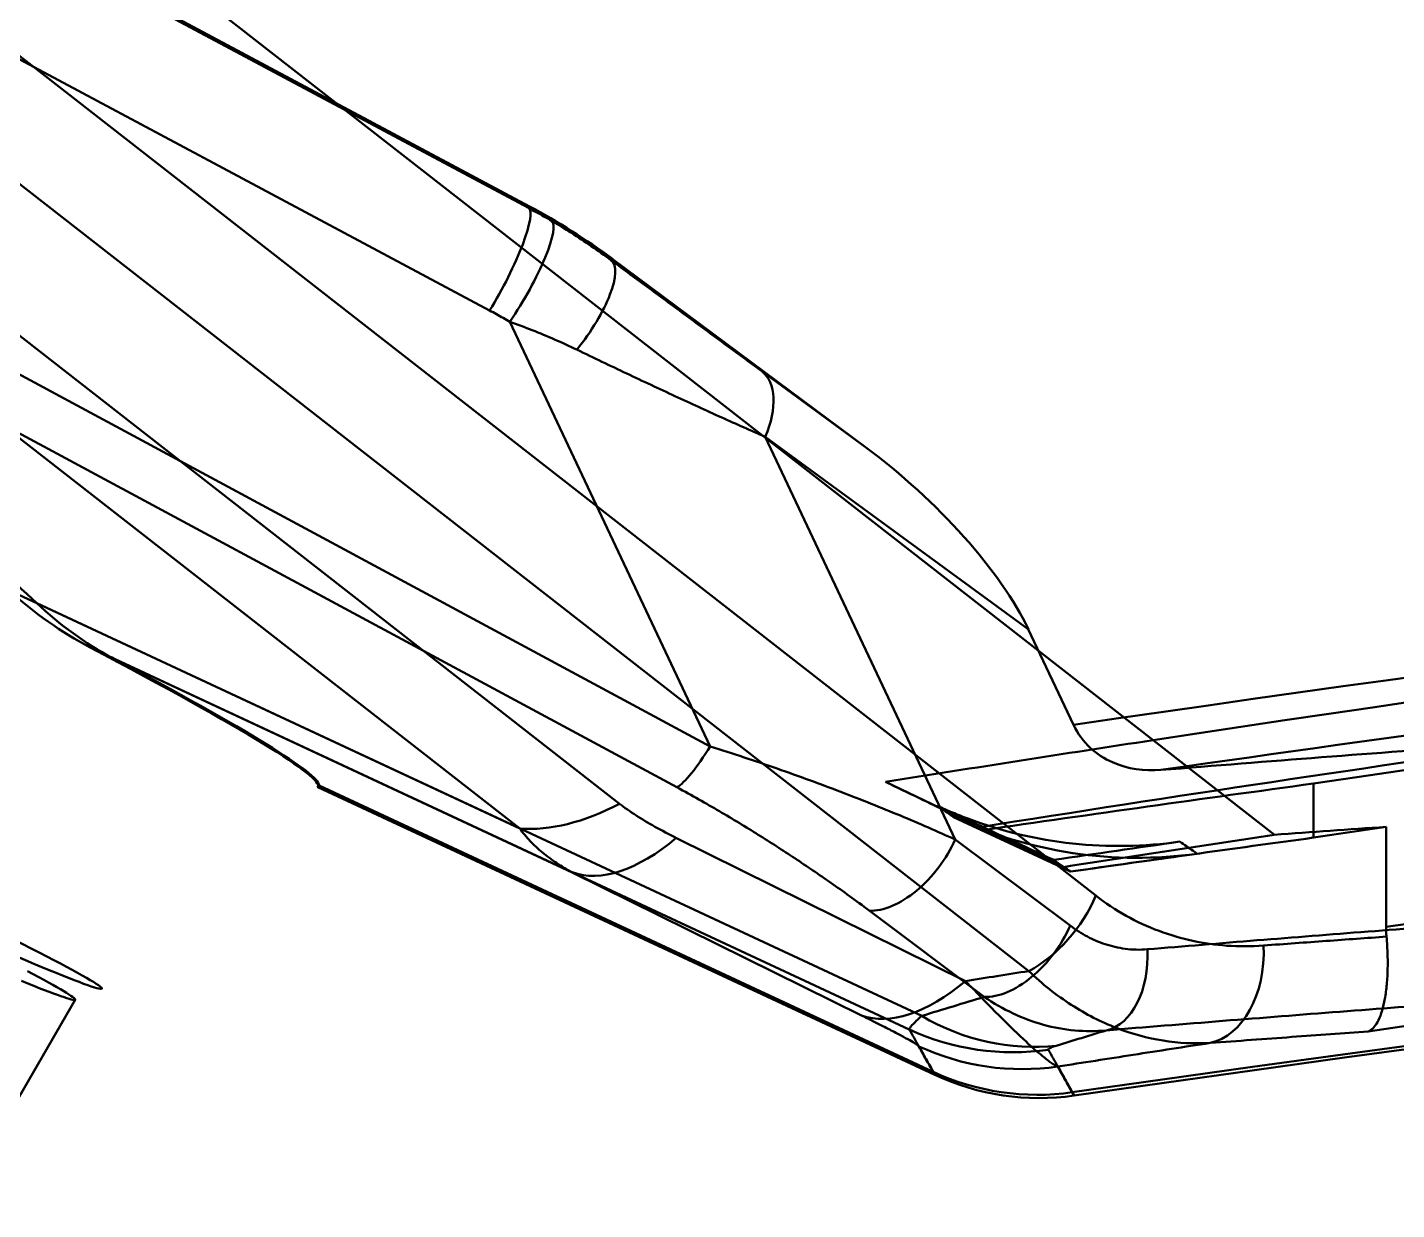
# Model space of a CAD drawing. Header units: millimetres. Extents: x -142 to 142, y -208 to 161.
# Drawn here: x -83.33 to -66.66, y -134.93 to -120.54 of the extents above; entities that cross this region are included whole.
import ezdxf

# ---------------------------------------------------------------- set-up
doc = ezdxf.new("R2010")
doc.units = ezdxf.units.MM
doc.layers.add('1', color=7, linetype='Continuous', true_color=0xffffff)

msp = doc.modelspace()

# ---------------------------------------------------------------- linework, layer by layer
at = {"layer": '1', "color": 251, "linetype": 'Continuous', "lineweight": 50}
for p, q in [((-102.364, -114.578, -20.302), (-75.019, -129.295, -14.475)), ((-92.302, -114.691, -18.851), (-77.23, -122.74, -15.664)), ((-92.292, -114.672, -17.576), (-77.218, -122.721, -14.389)), ((-102.768, -115.077, -19.665), (-75.423, -129.793, -13.838)), ((-87.374, -115.38, 24.286), (-69.626, -129.219, 7.793)), ((-92.776, -115.94, -19.763), (-77.704, -123.988, -16.576)), ((-95.419, -116.193, 26.515), (-77.336, -130.294, 9.71)), ((-93.585, -116.375, 26.989), (-76.123, -129.992, 10.761)), ((-70.323, -131.111, 8.44), (-88.421, -116.998, 25.258)), ((-71.139, -132.03, 8.332), (-89.238, -117.918, 25.151)), ((-77.23, -122.74, -15.664), (-77.218, -122.721, -14.389)), ((-76.222, -123.378, -15.401), (-76.21, -123.36, -14.137)), ((-76.21, -123.36, -14.137), (-73.126, -125.651, -13.229)), ((-77.458, -124.126, -16.522), (-75.019, -129.295, -14.475)), ((-74.391, -124.726, -14.29), (-73.126, -125.651, -13.229)), ((-74.348, -125.526, -15.039), (-71.145, -127.868, -12.352)), ((-74.348, -125.526, -15.039), (-72.035, -130.428, -13.098)), ((-83.565, -127.389, -9.71), (-72.442, -132.576, -9.71)), ((-77.336, -130.294, 9.71), (-83.218, -127.551, 9.71)), ((-71.145, -127.868, -12.352), (-70.595, -129.032, -11.89)), ((-82.568, -128.09, -8.466), (-72.594, -132.741, -8.466)), ((-76.697, -130.828, 8.466), (-82.309, -128.211, 8.466)), ((-69.625, -129.22, 7.792), (-68.149, -130.371, 6.42)), ((-72.282, -133.294), (-79.795, -129.791)), ((-79.78, -129.769, 0.6), (-72.304, -133.255, 0.6)), ((-70.712, -130.763, 5.953), (-72.883, -129.727, 7.187)), ((-67.671, -129.748, 5), (-67.671, -130.405, 5)), ((-72.055, -130.156, -5), (-70.632, -130.819, -5)), ((-70.632, -130.819, 5), (-71.711, -130.316, 5)), ((-66.789, -130.274, 5.156), (-66.789, -131.493, 5.156)), ((-75.43, -130.41, 10.263), (-71.91, -132.151, 8.188)), ((-72.035, -130.428, -13.098), (-70.634, -131.477, -11.923)), ((-76.697, -130.828, 8.466), (-73.177, -132.569, 6.391)), ((-73.082, -131.294, -12.625), (-71.681, -132.344, -11.449)), ((-82.751, -132.378), (-84.226, -134.934)), ((-72.282, -133.294, 0.6), (-72.282, -133.294)), ((-70.587, -133.546, 0.6), (-70.587, -133.546))]:
    msp.add_line(p, q, dxfattribs=at)
at = {"layer": '1', "color": 251, "linetype": 'Continuous', "lineweight": 50, "extrusion": (0.422554, 0.90617, 0.017452)}
msp.add_circle((30, 2.705, -154.664), 11.187, dxfattribs=at)
at = {"layer": '1', "color": 251, "linetype": 'Continuous', "lineweight": 50, "extrusion": (0.867158, -0.46306, 0.183338)}
msp.add_arc((-145.648, -13.491, -13.007), 1, 251.051, 358.9828, dxfattribs=at)
at = {"layer": '1', "color": 251, "linetype": 'Continuous', "lineweight": 50, "extrusion": (0.845699, -0.496185, 0.196453)}
msp.add_arc((-145.939, -14.467, -7.162), 1, 251.4876, 358.9779, dxfattribs=at)
at = {"layer": '1', "color": 251, "linetype": 'Continuous', "lineweight": 50, "extrusion": (0.761879, -0.563979, 0.318541)}
msp.add_arc((-145.515, -18.448, 6.605), 1, 262.9182, 358.945, dxfattribs=at)
at = {"layer": '1', "color": 251, "linetype": 'Continuous', "lineweight": 50, "extrusion": (0.668371, -0.488622, 0.560829)}
msp.add_arc((-145.592, -19.413, 3.209), 1, 292.2937, 358.7921, dxfattribs=at)
at = {"layer": '1', "color": 251, "linetype": 'Continuous', "lineweight": 50, "extrusion": (0, 0, -1)}
for centre, radius, start, end in [((0, -625.5), 496.993, 81.83474, 98.16526), ((0, -625.5, 5), 499.698, 81.87405, 82.05272)]:
    msp.add_arc(centre, radius, start, end, dxfattribs=at)
at = {"layer": '1', "color": 251, "linetype": 'Continuous', "lineweight": 50}
for centre, radius, start, end in [((0, -625.5, 0.6), 497.035, 81.83287, 98.16713), ((0, -625.5, 0.6), 496.993, 81.83474, 98.16526), ((0, -625.5, 5), 500.35, 97.77297, 98.24012), ((0, -625.5, 5), 499.698, 97.78316, 98.12595)]:
    msp.add_arc(centre, radius, start, end, dxfattribs=at)
at = {"layer": '1', "color": 251, "linetype": 'Continuous', "lineweight": 50, "extrusion": (0.865468, -0.465785, 0.184417)}
msp.add_arc((-149.082, -12.399, -7.372), 1, 197.3059, 251.0853, dxfattribs=at)
at = {"layer": '1', "color": 251, "linetype": 'Continuous', "lineweight": 50, "extrusion": (0.636058, -0.496001, -0.591111)}
msp.add_arc((-147.508, 18.057, 9.696), 3, 127.163, 158.7475, dxfattribs=at)
at = {"layer": '1', "color": 251, "linetype": 'Continuous', "lineweight": 50, "extrusion": (0.79247, -0.392043, -0.467219)}
for centre, start in [((-148.275, 2.322, -13.446), 133.363), ((-148.275, 2.322, -9.003), 133.3631)]:
    msp.add_arc(centre, 3, start, 177.1721, dxfattribs=at)
at = {"layer": '1', "color": 251, "linetype": 'Continuous', "lineweight": 50, "extrusion": (0.664362, -0.497851, 0.557466)}
for centre, start, end in [((-147.957, -21.418, 9.774), 200.6201, 292.6725), ((-147.957, -21.418, 11.883), 200.6202, 292.6726)]:
    msp.add_arc(centre, 1, start, end, dxfattribs=at)
at = {"layer": '1', "color": 251, "linetype": 'Continuous', "lineweight": 50, "extrusion": (-0.63609, 0.495984, 0.591091)}
msp.add_arc((147.138, 20.592, -15.309), 1.2, 52.8356, 114.7448, dxfattribs=at)
at = {"layer": '1', "color": 251, "linetype": 'Continuous', "lineweight": 50, "extrusion": (0.764494, 0.0636, 0.641486)}
msp.add_arc((-125.48, 44.019, -68.804), 1, 185.2171, 266.9452, dxfattribs=at)
at = {"layer": '1', "color": 251, "linetype": 'Continuous', "lineweight": 50, "extrusion": (-0.73146, -0.054363, 0.679714)}
msp.add_arc((126.236, -49.319, 61.551), 1.2, 5.4573, 87.108, dxfattribs=at)
at = {"layer": '1', "color": 251, "linetype": 'Continuous', "lineweight": 50, "extrusion": (0.397594, 0.121405, -0.909494)}
msp.add_arc((-103.508, -100.153, -36.067), 3, 189.6598, 224.6921, dxfattribs=at)
at = {"layer": '1', "color": 251, "linetype": 'Continuous', "lineweight": 50, "extrusion": (-0.036722, 0.065163, -0.997199)}
msp.add_arc((125.974, -78.663, 2.458), 3, 291.1566, 324.3265, dxfattribs=at)
at = {"layer": '1', "color": 251, "linetype": 'Continuous', "lineweight": 50, "extrusion": (0.03673, -0.065167, -0.997198)}
msp.add_arc((-125.98, 78.654, 0.694), 3, 111.1705, 144.3306, dxfattribs=at)
at = {"layer": '1', "color": 251, "linetype": 'Continuous', "lineweight": 50, "extrusion": (6.93889e-18, 0.368125, 0.929776)}
msp.add_ellipse((-80.984, -129.725, -11.616), major_axis=(0.227, -7.952, 3.148), ratio=0.935064, start_param=2.473724, end_param=2.623067, dxfattribs=at)
at = {"layer": '1', "color": 251, "linetype": 'Continuous', "lineweight": 50, "extrusion": (5.55112e-17, 0.368125, 0.929776)}
msp.add_ellipse((-73.181, -126.849, -12.755), major_axis=(2.082, -1.914, 0.758), ratio=0.341572, start_param=0.710816, end_param=1.871433, dxfattribs=at)
at = {"layer": '1', "color": 251, "linetype": 'Continuous', "lineweight": 50, "extrusion": (0.404152, 0.866706, -0.292372)}
msp.add_ellipse((-91.958, -126.219, 1.577), major_axis=(1.53, 3.281, 11.841), ratio=0.942826, start_param=0.657172, end_param=0.813638, dxfattribs=at)
at = {"layer": '1', "color": 251, "linetype": 'Continuous', "lineweight": 50, "extrusion": (-0.422216, -0.905445, -0.043619)}
msp.add_ellipse((-91.153, -124.491, -0.069), major_axis=(0.231, 0.496, -12.527), ratio=0.999601, start_param=0.836155, end_param=1.576299, dxfattribs=at)
at = {"layer": '1', "color": 251, "linetype": 'Continuous', "lineweight": 50, "extrusion": (-0.422216, -0.905445, 0.043619)}
msp.add_ellipse((-91.147, -124.479, 0.374), major_axis=(0.232, 0.497, 12.554), ratio=0.99783, start_param=4.730396, end_param=5.412826, dxfattribs=at)
at = {"layer": '1', "color": 251, "linetype": 'Continuous', "lineweight": 50, "extrusion": (-0.422618, -0.906308, -2.64698e-23)}
msp.add_ellipse((-91.154, -124.494, 0.152), major_axis=(0, 0, 12.537), ratio=0.999823, start_param=4.700259, end_param=4.748126, dxfattribs=at)
at = {"layer": '1', "color": 251, "linetype": 'Continuous', "lineweight": 50, "extrusion": (0, -0.766044, 0.642788)}
msp.add_ellipse((0, -587.02, -537.794), major_axis=(0, 461.742, 550.283), ratio=0.640552, start_param=0.148654, end_param=0.154289, dxfattribs=at)
at = {"layer": '1', "color": 251, "linetype": 'Continuous', "lineweight": 50, "extrusion": (0.680721, 0, 0.732543)}
msp.add_ellipse((-32.326, -625.5, -26.869), major_axis=(-497.47, 0, 462.277), ratio=0.730995, start_param=4.781722, end_param=4.784463, dxfattribs=at)
at = {"layer": '1', "color": 251, "linetype": 'Continuous', "lineweight": 50}
for points in [[(-77.23, -122.74, -15.664), (-77.199, -122.756, -15.658), (-77.136, -122.791, -15.646), (-77.042, -122.843, -15.628), (-76.98, -122.879, -15.616), (-76.949, -122.897, -15.61)], [(-76.949, -122.897, -15.61), (-76.869, -122.944, -15.593), (-76.708, -123.042, -15.556), (-76.466, -123.202, -15.486), (-76.303, -123.318, -15.431), (-76.222, -123.378, -15.401)], [(-77.458, -124.126, -16.522), (-77.367, -124.159, -16.509), (-77.184, -124.226, -16.477), (-76.912, -124.339, -16.41), (-76.731, -124.422, -16.355), (-76.641, -124.465, -16.324)], [(-76.641, -124.465, -16.324), (-76.436, -124.564, -16.255), (-76.032, -124.758, -16.096), (-75.443, -125.033, -15.803), (-74.878, -125.292, -15.454), (-74.52, -125.451, -15.184), (-74.348, -125.526, -15.039)], [(-67.671, -129.748, 5), (-45.291, -126.411, 8.996), (0, -123.052, 12.992), (45.291, -126.411, 8.996), (67.671, -129.748, 5)], [(0, -126.62, 10.994), (-11.098, -126.62, 10.994), (-33.425, -127.425, 10.032), (-55.72, -129.869, 7.106), (-66.789, -131.493, 5.156)], [(-83.565, -127.389, -9.71), (-83.246, -127.672, -9.313), (-82.914, -127.908, -8.898), (-82.568, -128.09, -8.466)], [(-82.309, -128.211, 8.466), (-82.629, -128.041, 8.895), (-82.931, -127.82, 9.309), (-83.218, -127.551, 9.71)], [(0, -127.817, 9.878), (-22.423, -127.817, 9.878), (-44.845, -129.474, 7.903), (-67.007, -132.766, 3.954)], [(-75.019, -129.295, -14.475), (-74.741, -129.382, -14.441), (-74.195, -129.563, -14.32), (-73.418, -129.848, -14.012), (-72.693, -130.138, -13.606), (-72.247, -130.331, -13.276), (-72.035, -130.428, -13.098)], [(-79.78, -129.769, 0.6), (-79.787, -129.775, 0.6), (-79.794, -129.782, 0.6), (-79.801, -129.788, 0.6)], [(-72.282, -133.294, 0.6), (-74.788, -132.126, 0.6), (-77.295, -130.957, 0.6), (-79.801, -129.788, 0.6)], [(-71.881, -130.174, -7.358), (-71.944, -130.15, -7.354), (-72.069, -130.101, -7.347), (-72.192, -130.047, -7.339), (-72.253, -130.018, -7.336)], [(-69.089, -130.601, -5), (-70.097, -130.742, -5), (-71.133, -130.586, -5), (-72.055, -130.156, -5)], [(-69.3, -130.454, -7.508), (-70.168, -130.579, -7.458), (-71.06, -130.482, -7.406), (-71.881, -130.174, -7.358)], [(-77.336, -130.294, 9.71), (-77.298, -130.348, 9.603), (-77.214, -130.45, 9.391), (-77.063, -130.59, 9.076), (-76.891, -130.716, 8.767), (-76.764, -130.792, 8.566), (-76.697, -130.828, 8.466)], [(-71.711, -130.316, 5), (-71.728, -130.304, 5.2), (-71.745, -130.293, 5.399), (-71.761, -130.281, 5.599)], [(-66.789, -130.274, 5.156), (-67.083, -130.318, 5.104), (-67.377, -130.361, 5.052), (-67.671, -130.405, 5)], [(-69.3, -130.454, -7.508), (-69.812, -130.527, -7.479), (-70.324, -130.602, -7.449), (-70.836, -130.677, -7.419)], [(-68.28, -131.719, 6.542), (-68.435, -131.731, 6.686), (-68.735, -131.73, 6.965), (-69.14, -131.672, 7.341), (-69.555, -131.553, 7.727), (-69.96, -131.366, 8.103), (-70.205, -131.203, 8.331), (-70.323, -131.111, 8.44)], [(-66.784, -131.611, 5.152), (-66.786, -131.591, 5.153), (-66.788, -131.552, 5.156), (-66.789, -131.513, 5.156), (-66.789, -131.493, 5.156)], [(-66.784, -131.611, 5.152), (-67.024, -131.628, 5.375), (-67.513, -131.663, 5.829), (-68.021, -131.7, 6.301), (-68.28, -131.719, 6.542)], [(-82.751, -132.378, 0), (-82.739, -132.357, -1.298), (-82.94, -132.237, -2.598), (-83.332, -132.03, -3.8)], [(-71.91, -132.151, 8.188), (-71.783, -132.131, 8.212), (-71.527, -132.091, 8.26), (-71.269, -132.05, 8.308), (-71.139, -132.03, 8.332)], [(-68.931, -132.905, 5.747), (-69.121, -132.916, 5.974), (-69.505, -132.897, 6.43), (-70.074, -132.744, 7.1), (-70.627, -132.462, 7.744), (-70.974, -132.189, 8.143), (-71.139, -132.03, 8.332)], [(-83.403, -132.15, 3.8), (-82.981, -132.322, 2.578), (-82.763, -132.398, 1.306), (-82.751, -132.378, 0)], [(-71.681, -132.344, -11.449), (-71.456, -132.499, -11.3), (-70.969, -132.729, -10.973), (-70.451, -132.776, -10.616), (-70.197, -132.752, -10.438)], [(-70.197, -132.752, -10.438), (-69.723, -132.713, -10.04), (-68.775, -132.636, -9.243), (-67.352, -132.524, -8.047), (-66.404, -132.452, -7.249), (-65.929, -132.416, -6.851)], [(-73.177, -132.569, 6.391), (-73.098, -132.608, 6.344), (-72.956, -132.679, 6.245), (-72.788, -132.765, 6.086), (-72.661, -132.832, 5.921), (-72.562, -132.887, 5.737), (-72.498, -132.927, 5.534), (-72.481, -132.942, 5.394), (-72.478, -132.947, 5.322)], [(-72.594, -132.741, -8.466), (-72.594, -132.731, -8.67), (-72.572, -132.694, -9.086), (-72.494, -132.621, -9.504), (-72.442, -132.576, -9.71)], [(-70.804, -132.938, -9.042), (-70.702, -132.907, -9.276), (-70.499, -132.845, -9.743), (-70.297, -132.783, -10.207), (-70.197, -132.752, -10.438)], [(-67.007, -132.766, 3.954), (-67.307, -132.787, 4.234), (-67.928, -132.831, 4.812), (-68.59, -132.88, 5.429), (-68.931, -132.905, 5.747)], [(-70.901, -132.987, -8.544), (-70.903, -132.983, -8.6), (-70.898, -132.975, -8.711), (-70.866, -132.959, -8.877), (-70.828, -132.945, -8.987), (-70.804, -132.938, -9.042)], [(-70.785, -133.192, 5.401), (-70.482, -133.145, 5.458), (-69.869, -133.049, 5.573), (-69.245, -132.953, 5.689), (-68.931, -132.905, 5.747)], [(-72.304, -133.255, 0.6), (-71.777, -133.501, 0.6), (-71.185, -133.589, 0.6), (-70.609, -133.506, 0.6)], [(-72.282, -133.294), (-71.755, -133.54), (-71.163, -133.628), (-70.587, -133.546)], [(-70.587, -133.546, 0.6), (-71.163, -133.628, 0.6), (-71.755, -133.54, 0.6), (-72.282, -133.294, 0.6)]]:
    msp.add_open_spline(points, degree=3, dxfattribs=at)
at = {"layer": '1', "color": 251, "linetype": 'Continuous', "lineweight": 50, "extrusion": (0.599584, 0.800121, -0.017452)}
msp.add_open_spline([(-76.222, -123.378, -15.401), (-76.068, -123.492, -15.337), (-75.762, -123.718, -15.196), (-75.308, -124.053, -14.947), (-74.853, -124.388, -14.654), (-74.544, -124.614, -14.419), (-74.391, -124.726, -14.29)], degree=3, dxfattribs=at)
at = {"layer": '1', "color": 251, "linetype": 'Continuous', "lineweight": 50, "extrusion": (6.52269e-10, 0.368125, 0.929776)}
msp.add_open_spline([(-77.704, -123.988, -16.576), (-77.676, -124.003, -16.571), (-77.621, -124.033, -16.559), (-77.539, -124.079, -16.541), (-77.485, -124.11, -16.528), (-77.458, -124.126, -16.522)], degree=3, dxfattribs=at)
at = {"layer": '1', "color": 251, "linetype": 'Continuous', "lineweight": 50, "extrusion": (3.14152e-17, 0.368125, 0.929776)}
msp.add_open_spline([(70.595, -129.032, -11.89), (58.925, -127.326, -12.566), (35.441, -124.76, -13.582), (0, -123.47, -14.093), (-35.441, -124.76, -13.582), (-58.925, -127.326, -12.566), (-70.595, -129.032, -11.891)], degree=3, dxfattribs=at)
at = {"layer": '1', "color": 251, "linetype": 'Continuous', "lineweight": 50, "extrusion": (1.61329e-16, -0.766044, 0.642788)}
msp.add_open_spline([(-69.626, -129.219, 7.793), (-58.232, -127.481, 9.864), (-35.131, -124.84, 13.011), (0, -123.488, 14.623), (35.131, -124.84, 13.011), (58.232, -127.481, 9.864), (69.626, -129.219, 7.793)], degree=3, dxfattribs=at)
at = {"layer": '1', "color": 251, "linetype": 'Continuous', "lineweight": 50}
for points, knots in [([(-71.761, -130.281, 5.599), (-69.378, -129.904, 6.051), (-62.463, -128.865, 7.296), (-50.944, -127.402, 9.049), (-37.18, -126.074, 10.64), (-23.356, -125.16, 11.735), (-9.489, -124.664, 12.33), (4.402, -124.586, 12.423), (18.313, -124.931, 12.01), (32.313, -125.702, 11.086), (46.313, -126.906, 9.644), (59.503, -128.449, 7.794), (67.936, -129.675, 6.325), (71.761, -130.281, 5.599)], [0, 0, 0, 0, 0.050806, 0.146967, 0.242969, 0.338789, 0.434529, 0.53033, 0.626213, 0.722587, 0.821067, 0.918459, 1, 1, 1, 1]), ([(69.53, -129.582, -10.997), (65.357, -128.98, -11.236), (55.19, -127.648, -11.764), (38.97, -126.042, -12.401), (20.878, -124.928, -12.843), (2.754, -124.488, -13.018), (-15.43, -124.724, -12.924), (-33.796, -125.649, -12.557), (-51.864, -127.25, -11.922), (-63.803, -128.755, -11.325), (-69.53, -129.582, -10.997)], [0, 0, 0, 0, 0.090753, 0.220595, 0.350439, 0.480302, 0.610093, 0.741142, 0.875464, 1, 1, 1, 1]), ([(-67.007, -132.766, 3.954), (-66.966, -132.75, 4.1), (-66.889, -132.672, 4.388), (-66.818, -132.466, 4.705), (-66.783, -132.242, 4.91), (-66.769, -132.049, 5.032), (-66.768, -131.836, 5.117), (-66.777, -131.686, 5.145), (-66.784, -131.611, 5.152)], [0, 0, 0, 0, 0.25, 0.5, 0.625, 0.75, 0.875, 1, 1, 1, 1]), ([(-71.91, -132.151, 8.188), (-71.888, -132.175, 8.159), (-71.848, -132.216, 8.11), (-71.773, -132.294, 8.008), (-71.651, -132.42, 7.834), (-71.428, -132.646, 7.475), (-71.18, -132.885, 6.96), (-70.984, -133.058, 6.382), (-70.858, -133.156, 5.875), (-70.809, -133.18, 5.559), (-70.785, -133.192, 5.401)], [0, 0, 0, 0, 0.040015, 0.069633, 0.137455, 0.267761, 0.511285, 0.704912, 0.851963, 1, 1, 1, 1]), ([(-72.478, -132.947, 5.322), (-72.448, -132.999, 4.519), (-72.39, -133.102, 2.945), (-72.332, -133.205, 1.371), (-72.304, -133.255, 0.6)], [0, 0, 0, 0, 0.510585, 1, 1, 1, 1]), ([(-70.785, -133.192, 5.401), (-70.755, -133.246, 4.584), (-70.697, -133.35, 2.985), (-70.638, -133.455, 1.384), (-70.609, -133.506, 0.6)], [0, 0, 0, 0, 0.510408, 1, 1, 1, 1])]:
    msp.add_open_spline(points, degree=3, knots=knots, dxfattribs=at)
at = {"layer": '1', "color": 251, "linetype": 'Continuous', "lineweight": 50, "extrusion": (0.642788, -2.16275e-13, -0.766044)}
msp.add_open_spline([(-70.595, -129.032, -11.89), (-70.489, -129.258, -11.801), (-70.312, -129.402, -11.652), (-69.931, -129.572, -11.333), (-69.731, -129.598, -11.165), (-69.53, -129.582, -10.997)], degree=3, knots=[0, 0, 0, 0, 0.5, 0.5, 1, 1, 1, 1], dxfattribs=at)
at = {"layer": '1', "color": 251, "linetype": 'Continuous', "lineweight": 50, "extrusion": (-3.83439e-13, -0.766044, 0.642788)}
msp.add_open_spline([(-72.883, -129.727, 7.187), (-71.798, -129.554, 7.394), (-70.712, -129.384, 7.596), (-69.626, -129.219, 7.793)], degree=3, dxfattribs=at)
at = {"layer": '1', "color": 251, "linetype": 'Continuous', "lineweight": 50, "extrusion": (-0.642788, -2.16397e-10, 0.766044)}
msp.add_open_spline([(-69.53, -129.582, -10.997), (-68.226, -129.476, -9.902), (-66.921, -129.376, -8.808), (-65.616, -129.28, -7.713)], degree=3, dxfattribs=at)
at = {"layer": '1', "color": 251, "linetype": 'Continuous', "lineweight": 50, "extrusion": (0.404152, 0.866706, 0.292372)}
msp.add_open_spline([(-75.423, -129.793, -13.838), (-75.331, -129.843, -13.818), (-75.153, -129.941, -13.773), (-74.904, -130.084, -13.693), (-74.664, -130.227, -13.601), (-74.433, -130.37, -13.498), (-74.208, -130.512, -13.386), (-73.987, -130.657, -13.264), (-73.768, -130.804, -13.13), (-73.55, -130.954, -12.986), (-73.326, -131.114, -12.823), (-73.164, -131.232, -12.694), (-73.082, -131.294, -12.625)], degree=3, dxfattribs=at)
at = {"layer": '1', "color": 251, "linetype": 'Continuous', "lineweight": 50, "extrusion": (0.422554, 0.90617, -0.017452)}
msp.add_open_spline([(-71.761, -130.281, 5.599), (-71.769, -130.276, 5.687), (-71.796, -130.26, 5.86), (-71.874, -130.219, 6.11), (-71.987, -130.161, 6.342), (-72.176, -130.068, 6.625), (-72.469, -129.925, 6.923), (-72.742, -129.795, 7.107), (-72.883, -129.727, 7.187)], degree=3, knots=[0, 0, 0, 0, 0.125, 0.25, 0.375, 0.5, 0.75, 1, 1, 1, 1], dxfattribs=at)
at = {"layer": '1', "color": 251, "linetype": 'Continuous', "lineweight": 50, "extrusion": (-1.42794e-09, 0.766044, -0.642788)}
msp.add_open_spline([(-76.123, -129.992, 10.761), (-76.062, -130.04, 10.704), (-75.928, -130.134, 10.591), (-75.695, -130.273, 10.426), (-75.522, -130.364, 10.317), (-75.43, -130.41, 10.263)], degree=3, dxfattribs=at)
at = {"layer": '1', "color": 251, "linetype": 'Continuous', "lineweight": 50, "extrusion": (0.422554, 0.90617, 0.017455)}
msp.add_open_spline([(-72.253, -130.018, -7.336), (-72.138, -130.072, -7.342), (-72.024, -130.125, -7.349), (-71.909, -130.178, -7.356)], degree=3, dxfattribs=at)
at = {"layer": '1', "color": 251, "linetype": 'Continuous', "lineweight": 50, "extrusion": (-0.422555, -0.906169, -0.017452)}
msp.add_open_spline([(-72.055, -130.156, -5), (-72.068, -130.146, -5.159), (-72.133, -130.101, -5.921), (-72.199, -130.055, -6.705), (-72.253, -130.018, -7.336)], degree=3, knots=[0, 0, 0, 0, 0.210378, 1, 1, 1, 1], dxfattribs=at)
at = {"layer": '1', "color": 251, "linetype": 'Continuous', "lineweight": 50, "extrusion": (0.422554, 0.90617, 0.017452)}
msp.add_open_spline([(-71.909, -130.178, -7.356), (-71.551, -130.345, -7.377), (-71.194, -130.511, -7.398), (-70.836, -130.677, -7.419)], degree=3, dxfattribs=at)
at = {"layer": '1', "color": 251, "linetype": 'Continuous', "lineweight": 50, "extrusion": (-0.42778, -0.903717, -0.017297)}
msp.add_open_spline([(-69.089, -130.601, -5), (-69.106, -130.59, -5.196), (-69.174, -130.542, -6.013), (-69.245, -130.492, -6.855), (-69.3, -130.454, -7.508)], degree=3, knots=[0, 0, 0, 0, 0.241845, 1, 1, 1, 1], dxfattribs=at)
at = {"layer": '1', "color": 251, "linetype": 'Continuous', "lineweight": 50, "extrusion": (-0.422555, -0.906169, -0.017452)}
msp.add_open_spline([(-70.836, -130.677, -7.419), (-70.768, -130.725, -6.612), (-70.7, -130.772, -5.806), (-70.632, -130.819, -5)], degree=3, dxfattribs=at)
at = {"layer": '1', "color": 251, "linetype": 'Continuous', "lineweight": 50, "extrusion": (-0.422554, -0.90617, 0.017452)}
msp.add_open_spline([(-70.632, -130.819, 5), (-70.659, -130.8, 5.318), (-70.686, -130.782, 5.635), (-70.712, -130.763, 5.953)], degree=3, dxfattribs=at)
at = {"layer": '1', "color": 251, "linetype": 'Continuous', "lineweight": 50, "extrusion": (0.642788, 5.39977e-11, -0.766044)}
msp.add_open_spline([(-70.634, -131.477, -11.923), (-70.566, -131.528, -11.866), (-70.426, -131.617, -11.748), (-70.214, -131.708, -11.57), (-69.968, -131.767, -11.364), (-69.789, -131.773, -11.214), (-69.695, -131.765, -11.135)], degree=3, dxfattribs=at)
at = {"layer": '1', "color": 251, "linetype": 'Continuous', "lineweight": 50, "extrusion": (-0.642788, -9.23187e-10, 0.766044)}
msp.add_open_spline([(-69.695, -131.765, -11.135), (-69.253, -131.728, -10.764), (-68.362, -131.655, -10.016), (-67.017, -131.549, -8.888), (-66.087, -131.478, -8.108), (-65.616, -131.442, -7.713)], degree=3, dxfattribs=at)
at = {"layer": '1', "color": 251, "linetype": 'Continuous', "lineweight": 50, "extrusion": (-0.404152, -0.866706, -0.292372)}
msp.add_open_spline([(-72.442, -132.576, -9.71), (-72.315, -132.537, -10.002), (-72.06, -132.459, -10.584), (-71.807, -132.382, -11.162), (-71.681, -132.344, -11.449)], degree=3, dxfattribs=at)
at = {"layer": '1', "color": 251, "linetype": 'Continuous', "lineweight": 50, "extrusion": (-0.422217, -0.905445, -0.043619)}
msp.add_open_spline([(-72.282, -133.294), (-72.313, -133.239, -0.85), (-72.378, -133.124, -2.611), (-72.48, -132.943, -5.375), (-72.555, -132.81, -7.41), (-72.594, -132.741, -8.466)], degree=3, dxfattribs=at)
at = {"layer": '1', "color": 251, "linetype": 'Continuous', "lineweight": 50, "extrusion": (-0.43073, -0.901449, -0.043135)}
msp.add_open_spline([(-70.587, -133.546), (-70.619, -133.489, -0.858), (-70.684, -133.373, -2.635), (-70.786, -133.191, -5.423), (-70.861, -133.057, -7.478), (-70.901, -132.987, -8.544)], degree=3, dxfattribs=at)

doc.saveas('drawing.dxf')
